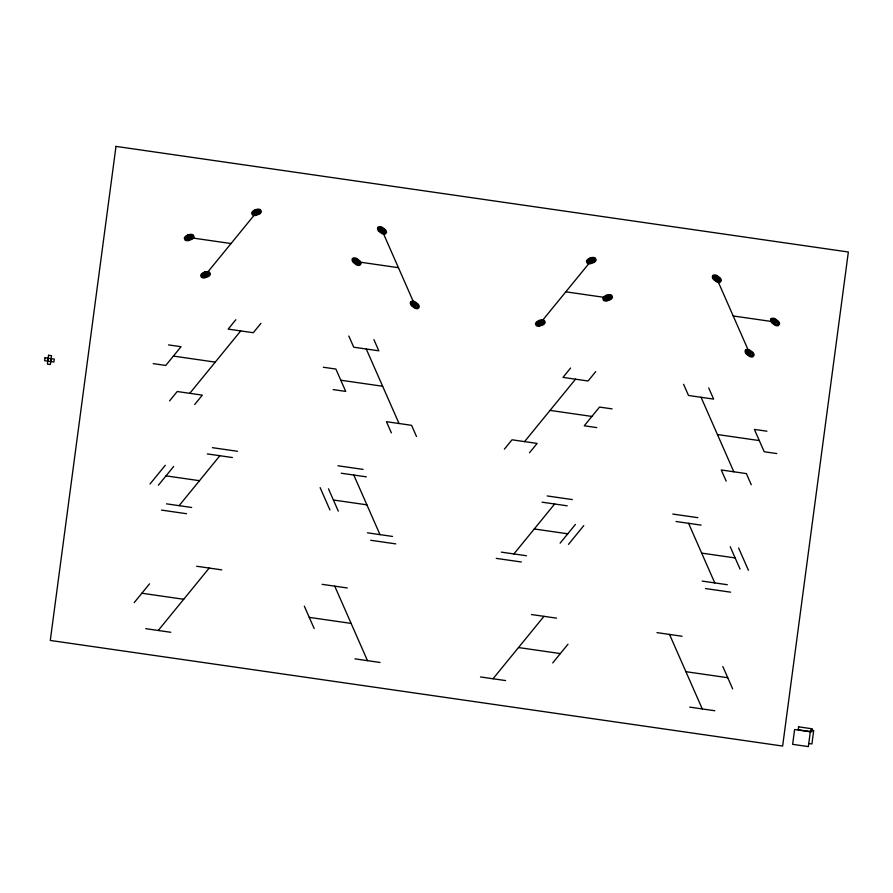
<?xml version="1.0" encoding="UTF-8"?>
<svg xmlns="http://www.w3.org/2000/svg" width="893" height="893" viewBox="0 0 893 893"><rect width="100%" height="100%" fill="white"/><g stroke="black" fill="none" stroke-linecap="round" stroke-linejoin="round"><path stroke-width="1.34" d="M47.597 361.118L47.988 358.205M50.923 361.598L51.314 358.685M205.546 274.765L256.503 212.333M169.581 400.89L177.227 391.525L202.331 395.141L194.685 404.507M235.819 319.739L228.173 329.104L253.288 332.721L260.935 323.355M189.774 393.333L240.73 330.912M149.991 484.028L165.283 465.298M158.362 485.234L173.644 466.503M179.102 505.661L219.868 455.72M134.218 602.596L149.511 583.866M158.24 630.48L209.196 568.06M540.343 323.032L591.3 260.611M504.378 449.168L512.013 439.803L537.128 443.419L529.482 452.784M570.616 368.016L562.97 377.382L588.074 380.998L595.72 371.633M524.571 441.611L575.527 379.19M513.899 553.939L554.653 503.998M560.112 543.167L575.405 524.437M568.484 544.373L583.765 525.642M493.025 678.758L543.982 616.337M552.711 662.941L567.993 644.221M189.182 237.516L231.03 243.543M356.575 261.649L398.423 267.688M565.816 291.821L607.664 297.86M733.209 315.966L775.068 321.993M168.498 344.91L181.045 346.718L165.763 365.449L153.205 363.641M323.333 367.246L335.891 369.055L345.714 391.402L333.156 389.594M612.096 408.882L599.538 407.074L584.256 425.794L596.803 427.602M766.931 431.207L754.384 429.399L764.207 451.746L776.754 453.555M173.409 356.084L215.258 362.123M340.802 380.228L382.651 386.256M550.043 410.4L591.892 416.428M717.447 434.534L759.296 440.573M212.411 447.672L237.516 451.289M337.956 465.778L363.06 469.394M547.197 495.95L572.313 499.567M672.742 514.055L697.857 517.672M207.31 453.912L232.426 457.54M341.226 473.223L366.342 476.851M542.107 502.19L567.211 505.818M676.023 521.501L701.128 525.129M166.009 475.869L199.485 480.691M333.402 500.002L366.878 504.835M534.282 528.969L567.758 533.802M701.675 553.113L735.151 557.935M166.544 503.853L191.66 507.481M367.425 532.82L392.529 536.436M501.341 552.131L526.446 555.747M702.211 581.097L727.326 584.714M161.454 510.093L186.559 513.721M370.695 540.265L395.811 543.893M496.24 558.371L521.356 561.998M705.492 588.543L730.597 592.171M196.639 566.251L221.743 569.868M322.183 584.346L347.288 587.974M531.424 614.529L556.54 618.146M656.98 632.624L682.085 636.251M141.864 593.231L183.712 599.27M309.257 617.376L351.105 623.403M518.509 647.548L560.357 653.576M685.902 671.681L727.75 677.72M145.682 628.672L170.786 632.289M354.923 658.844L380.038 662.461M480.479 676.95L505.583 680.566M689.72 707.122L714.824 710.739M810.297 731.78L794.603 729.525L792.638 744.338L808.332 746.604L810.565 730.072L813.702 730.53L811.916 743.958L808.779 743.512M716.845 278.716L749.584 353.215M708.718 387.93L713.63 399.104L688.514 395.476L683.603 384.303M751.281 484.765L746.369 473.591L721.265 469.975L726.176 481.148M701.072 397.296L733.812 471.783M738.611 547.967L748.434 570.314M730.24 546.762L740.063 569.109M688.57 523.309L714.768 582.906M722.839 666.546L732.662 688.894M669.527 634.443L702.278 708.93M382.048 230.439L414.798 304.937M373.921 339.653L378.833 350.826L353.728 347.198L348.817 336.025M416.484 436.487L411.573 425.314L386.468 421.697L391.38 432.871M366.275 349.018L399.026 423.505M353.784 475.031L379.983 534.628M328.49 488.828L338.313 511.176M320.118 487.623L329.941 509.97M334.741 586.165L367.481 660.653M304.346 606.202L314.169 628.549M45.041 357.78L44.65 360.694L53.87 362.022L54.261 359.109L45.041 357.78M48.568 355.269L47.396 364.11L50.343 364.534L51.515 355.693L48.568 355.269M115.99 146.396L50.287 640.448L782.636 746.057L848.35 252.005L115.99 146.396M798.599 726.835L798.197 729.804L811.938 731.78L812.329 728.822L798.599 726.835M352.456 258.59L352.099 259.562A3.784 3.561 13.2 0 0 352.389 261.046A5.916 5.581 13.2 0 0 353.271 262.453L356.575 264.908A5.916 5.581 13.2 0 0 358.205 265.377A3.784 3.561 13.2 0 0 359.79 265.288L361.051 263.748A3.784 3.561 13.2 0 0 360.761 262.252A5.916 5.581 13.2 0 0 359.879 260.856L356.575 258.401A5.916 5.581 13.2 0 0 354.934 257.932A4.019 3.784 13.2 0 0 353.26 258.021L352.456 258.59M353.282 259.204L352.992 259.975A3.025 2.846 13.2 0 0 353.226 261.169A4.733 4.465 13.2 0 0 353.929 262.285L356.575 264.261A4.733 4.465 13.2 0 0 357.881 264.629A3.025 2.846 13.2 0 0 359.153 264.562L360.158 263.323A3.025 2.846 13.2 0 0 359.924 262.129A4.733 4.465 13.2 0 0 359.22 261.013L356.575 259.048A4.733 4.465 13.2 0 0 355.258 258.669A3.215 3.025 13.2 0 0 353.918 258.747L353.282 259.204M354.108 259.818L353.885 260.399A2.266 2.132 13.2 0 0 354.063 261.292A3.55 3.349 13.2 0 0 354.588 262.129L356.575 263.602A3.55 3.349 13.2 0 0 357.557 263.882A2.266 2.132 13.2 0 0 358.506 263.837L359.265 262.91A2.266 2.132 13.2 0 0 359.086 262.017A3.55 3.349 13.2 0 0 358.562 261.169L356.575 259.696A3.55 3.349 13.2 0 0 355.593 259.416A2.411 2.266 13.2 0 0 354.577 259.472L354.108 259.818M354.923 260.432C356.05 266.337 361.073 259.896 354.923 260.432M355.749 261.035C356.307 263.993 358.819 260.778 355.749 261.035M377.929 227.38L377.572 228.351A3.784 3.561 13.2 0 0 377.862 229.836A5.916 5.581 13.2 0 0 378.744 231.242L382.048 233.698A5.916 5.581 13.2 0 0 383.689 234.167A3.784 3.561 13.2 0 0 385.274 234.078L386.524 232.526A3.784 3.561 13.2 0 0 386.234 231.041A5.916 5.581 13.2 0 0 385.352 229.646L382.048 227.19A5.916 5.581 13.2 0 0 380.418 226.71A4.019 3.784 13.2 0 0 378.732 226.811L377.929 227.38M378.755 227.994L378.465 228.764A3.025 2.846 13.2 0 0 378.699 229.959A4.733 4.465 13.2 0 0 379.402 231.075L382.048 233.04A4.733 4.465 13.2 0 0 383.365 233.419A3.025 2.846 13.2 0 0 384.626 233.341L385.631 232.113A3.025 2.846 13.2 0 0 385.396 230.919A4.733 4.465 13.2 0 0 384.693 229.802L382.048 227.838A4.733 4.465 13.2 0 0 380.742 227.458A3.215 3.025 13.2 0 0 379.391 227.536L378.755 227.994M379.581 228.608L379.358 229.188A2.266 2.132 13.2 0 0 379.536 230.081A3.55 3.349 13.2 0 0 380.061 230.919L382.048 232.392A3.55 3.349 13.2 0 0 383.03 232.671A2.266 2.132 13.2 0 0 383.979 232.615L384.738 231.689A2.266 2.132 13.2 0 0 384.559 230.807A3.55 3.349 13.2 0 0 384.035 229.959L382.048 228.485A3.55 3.349 13.2 0 0 381.065 228.206A2.411 2.266 13.2 0 0 380.061 228.262L379.581 228.608M380.407 229.211C381.523 235.127 386.546 228.686 380.407 229.211M381.222 229.825C381.791 232.783 384.303 229.568 381.222 229.825M410.68 301.867L410.311 302.839A3.784 3.561 13.2 0 0 410.613 304.334A5.916 5.581 13.2 0 0 411.483 305.73L414.798 308.185A5.916 5.581 13.2 0 0 416.428 308.654A3.784 3.561 13.2 0 0 418.013 308.565L419.275 307.025A3.784 3.561 13.2 0 0 418.973 305.54A5.916 5.581 13.2 0 0 418.103 304.133L414.798 301.678A5.916 5.581 13.2 0 0 413.158 301.209A4.019 3.784 13.2 0 0 411.472 301.309L410.68 301.867M411.506 302.481L411.215 303.263A3.025 2.846 13.2 0 0 411.45 304.446A4.733 4.465 13.2 0 0 412.153 305.573L414.798 307.538A4.733 4.465 13.2 0 0 416.105 307.918A3.025 2.846 13.2 0 0 417.366 307.839L418.382 306.6A3.025 2.846 13.2 0 0 418.136 305.417A4.733 4.465 13.2 0 0 417.444 304.29L414.798 302.325A4.733 4.465 13.2 0 0 413.481 301.957A3.215 3.025 13.2 0 0 412.142 302.035L411.506 302.481M412.32 303.095L412.108 303.676A2.266 2.132 13.2 0 0 412.287 304.569A3.55 3.349 13.2 0 0 412.812 305.406L414.798 306.891A3.55 3.349 13.2 0 0 415.781 307.17A2.266 2.132 13.2 0 0 416.73 307.114L417.477 306.187A2.266 2.132 13.2 0 0 417.31 305.294A3.55 3.349 13.2 0 0 416.774 304.457L414.798 302.984A3.55 3.349 13.2 0 0 413.816 302.694A2.411 2.266 13.2 0 0 412.8 302.76L412.32 303.095M413.146 303.709C414.274 309.614 419.286 303.185 413.146 303.709M413.972 304.323C414.531 307.281 417.042 304.055 413.972 304.323M712.726 275.658L712.357 276.629A3.784 3.561 13.2 0 0 712.659 278.114A5.916 5.581 13.2 0 0 713.54 279.509L716.845 281.976A5.916 5.581 13.2 0 0 718.474 282.445A3.784 3.561 13.2 0 0 720.059 282.344L721.321 280.804A3.784 3.561 13.2 0 0 721.031 279.319A5.916 5.581 13.2 0 0 720.149 277.924L716.845 275.457A5.916 5.581 13.2 0 0 715.204 274.988A4.019 3.784 13.2 0 0 713.518 275.089L712.726 275.658M713.552 276.272L713.261 277.042A3.025 2.846 13.2 0 0 713.496 278.236A4.733 4.465 13.2 0 0 714.199 279.353L716.845 281.317A4.733 4.465 13.2 0 0 718.151 281.697A3.025 2.846 13.2 0 0 719.423 281.619L720.428 280.391A3.025 2.846 13.2 0 0 720.193 279.196A4.733 4.465 13.2 0 0 719.49 278.08L716.845 276.116A4.733 4.465 13.2 0 0 715.527 275.736A3.215 3.025 13.2 0 0 714.188 275.814L713.552 276.272M714.367 276.886L714.154 277.466A2.266 2.132 13.2 0 0 714.333 278.359A3.55 3.349 13.2 0 0 714.858 279.196L716.845 280.67A3.55 3.349 13.2 0 0 717.827 280.949A2.266 2.132 13.2 0 0 718.776 280.893L719.535 279.967A2.266 2.132 13.2 0 0 719.356 279.074A3.55 3.349 13.2 0 0 718.82 278.236L716.845 276.763A3.55 3.349 13.2 0 0 715.862 276.484A2.411 2.266 13.2 0 0 714.846 276.54L714.367 276.886M715.193 277.489C716.32 283.405 721.332 276.964 715.193 277.489M716.019 278.103C716.577 281.061 719.088 277.835 716.019 278.103M745.465 350.145L745.108 351.116A3.784 3.561 13.2 0 0 745.398 352.601A5.916 5.581 13.2 0 0 746.28 354.008L749.584 356.463A5.916 5.581 13.2 0 0 751.225 356.932A3.784 3.561 13.2 0 0 752.81 356.843L754.06 355.302A3.784 3.561 13.2 0 0 753.77 353.818A5.916 5.581 13.2 0 0 752.888 352.411L749.584 349.956A5.916 5.581 13.2 0 0 747.943 349.487A4.019 3.784 13.2 0 0 746.269 349.587L745.465 350.145M746.291 350.759L746.001 351.541A3.025 2.846 13.2 0 0 746.235 352.724A4.733 4.465 13.2 0 0 746.939 353.851L749.584 355.816A4.733 4.465 13.2 0 0 750.89 356.184A3.025 2.846 13.2 0 0 752.163 356.117L753.167 354.878A3.025 2.846 13.2 0 0 752.933 353.695A4.733 4.465 13.2 0 0 752.23 352.568L749.584 350.603A4.733 4.465 13.2 0 0 748.278 350.235A3.215 3.025 13.2 0 0 746.928 350.313L746.291 350.759M747.117 351.373L746.894 351.954A2.266 2.132 13.2 0 0 747.073 352.847A3.55 3.349 13.2 0 0 747.597 353.684L749.584 355.168A3.55 3.349 13.2 0 0 750.566 355.447A2.266 2.132 13.2 0 0 751.515 355.392L752.274 354.465A2.266 2.132 13.2 0 0 752.096 353.572A3.55 3.349 13.2 0 0 751.571 352.735L749.584 351.262A3.55 3.349 13.2 0 0 748.602 350.971A2.411 2.266 13.2 0 0 747.597 351.038L747.117 351.373M747.943 351.987C749.06 357.892 754.083 351.451 747.943 351.987M748.758 352.601C749.327 355.548 751.828 352.333 748.758 352.601M770.949 318.935L770.581 319.906A3.784 3.561 13.2 0 0 770.882 321.391A5.916 5.581 13.2 0 0 771.753 322.797L775.057 325.253A5.916 5.581 13.2 0 0 776.698 325.722A3.784 3.561 13.2 0 0 778.283 325.632L779.544 324.092A3.784 3.561 13.2 0 0 779.243 322.596A5.916 5.581 13.2 0 0 778.372 321.201L775.068 318.745A5.916 5.581 13.2 0 0 773.427 318.276A4.019 3.784 13.2 0 0 771.742 318.366L770.949 318.935M771.764 319.549L771.474 320.33A3.025 2.846 13.2 0 0 771.719 321.513A4.733 4.465 13.2 0 0 772.423 322.641L775.057 324.606A4.733 4.465 13.2 0 0 776.374 324.974A3.025 2.846 13.2 0 0 777.636 324.907L778.651 323.668A3.025 2.846 13.2 0 0 778.406 322.485A4.733 4.465 13.2 0 0 777.714 321.357L775.068 319.393A4.733 4.465 13.2 0 0 773.751 319.013A3.215 3.025 13.2 0 0 772.412 319.091L771.764 319.549M772.59 320.163L772.378 320.743A2.266 2.132 13.2 0 0 772.557 321.636A3.55 3.349 13.2 0 0 773.081 322.473L775.057 323.947A3.55 3.349 13.2 0 0 776.05 324.237A2.266 2.132 13.2 0 0 776.999 324.181L777.747 323.255A2.266 2.132 13.2 0 0 777.569 322.362A3.55 3.349 13.2 0 0 777.044 321.525L775.068 320.04A3.55 3.349 13.2 0 0 774.086 319.761A2.411 2.266 13.2 0 0 773.07 319.817L772.59 320.163M773.416 320.777C774.532 326.682 779.556 320.241 773.416 320.777M774.242 321.391C774.8 324.338 777.312 321.123 774.242 321.391M187.508 237.27C188.166 242.84 194.953 233.062 187.508 237.27M188.345 237.393C188.836 239.804 191.537 235.428 188.345 237.393M203.872 274.519C204.542 280.078 211.317 270.311 203.872 274.519M204.709 274.642C205.211 277.053 207.913 272.678 204.709 274.642M254.829 212.099C255.498 217.658 262.274 207.879 254.829 212.099M255.666 212.21C256.168 214.621 258.87 210.257 255.666 212.21M538.669 322.797C539.327 328.356 546.114 318.589 538.669 322.797M539.506 322.92C540.008 325.331 542.71 320.955 539.506 322.92M589.626 260.376C590.284 265.935 597.071 256.157 589.626 260.376M590.463 260.488C590.954 262.899 593.655 258.535 590.463 260.488M605.99 297.615C606.66 303.185 613.435 293.406 605.99 297.615M606.827 297.737C607.329 300.148 610.031 295.773 606.827 297.737M188.021 234.881L186.202 235.808A5.916 5.581 13.2 0 0 184.996 236.913A3.784 3.561 13.2 0 0 184.315 238.252L185.041 240.061A4.019 3.784 13.2 0 0 186.626 240.63A5.916 5.581 13.2 0 0 188.323 240.641L192.151 239.212A5.916 5.581 13.2 0 0 193.357 238.118A3.784 3.561 13.2 0 0 194.038 236.768L193.223 234.926A3.784 3.561 13.2 0 0 191.727 234.39A5.916 5.581 13.2 0 0 190.03 234.379L188.021 234.881M188.256 235.406L186.793 236.154A4.733 4.465 13.2 0 0 185.833 237.036A3.025 2.846 13.2 0 0 185.286 238.107L185.867 239.558A3.215 3.025 13.2 0 0 187.139 240.005A4.733 4.465 13.2 0 0 188.501 240.016L191.56 238.877A4.733 4.465 13.2 0 0 192.52 237.996A3.025 2.846 13.2 0 0 193.067 236.913L192.419 235.451A3.025 2.846 13.2 0 0 191.214 235.015A4.733 4.465 13.2 0 0 189.852 235.004L188.256 235.406M188.479 235.931L187.396 236.489A3.55 3.349 13.2 0 0 186.67 237.147A2.266 2.132 13.2 0 0 186.257 237.962L186.693 239.045A2.411 2.266 13.2 0 0 187.653 239.391A3.55 3.349 13.2 0 0 188.669 239.391L190.957 238.531A3.55 3.349 13.2 0 0 191.682 237.873A2.266 2.132 13.2 0 0 192.095 237.069L191.604 235.964A2.266 2.132 13.2 0 0 190.7 235.64A3.55 3.349 13.2 0 0 189.684 235.629L188.479 235.931M255.342 209.699L253.534 210.636A5.916 5.581 13.2 0 0 252.317 211.73A3.784 3.561 13.2 0 0 251.647 213.081L252.362 214.889A4.019 3.784 13.2 0 0 253.958 215.459A5.916 5.581 13.2 0 0 255.655 215.47L259.472 214.041A5.916 5.581 13.2 0 0 260.689 212.936A3.784 3.561 13.2 0 0 261.359 211.596L260.555 209.755A3.784 3.561 13.2 0 0 259.048 209.219A5.916 5.581 13.2 0 0 257.351 209.208L255.342 209.699M255.577 210.223L254.125 210.971A4.733 4.465 13.2 0 0 253.154 211.853A3.025 2.846 13.2 0 0 252.619 212.936L253.188 214.376A3.215 3.025 13.2 0 0 254.46 214.833A4.733 4.465 13.2 0 0 255.822 214.845L258.881 213.695A4.733 4.465 13.2 0 0 259.852 212.824A3.025 2.846 13.2 0 0 260.388 211.741L259.74 210.268A3.025 2.846 13.2 0 0 258.546 209.844A4.733 4.465 13.2 0 0 257.184 209.833L255.577 210.223M255.811 210.759L254.717 211.317A3.55 3.349 13.2 0 0 253.992 211.976A2.266 2.132 13.2 0 0 253.59 212.78L254.014 213.862A2.411 2.266 13.2 0 0 254.974 214.208A3.55 3.349 13.2 0 0 255.99 214.22L258.289 213.36A3.55 3.349 13.2 0 0 259.015 212.701A2.266 2.132 13.2 0 0 259.416 211.887L258.937 210.781A2.266 2.132 13.2 0 0 258.032 210.458A3.55 3.349 13.2 0 0 257.017 210.458L255.811 210.759M204.397 272.131L202.577 273.057A5.916 5.581 13.2 0 0 201.36 274.151A3.784 3.561 13.2 0 0 200.691 275.502L201.405 277.31A4.019 3.784 13.2 0 0 203.001 277.879A5.916 5.581 13.2 0 0 204.698 277.89L208.527 276.462A5.916 5.581 13.2 0 0 209.732 275.368A3.784 3.561 13.2 0 0 210.402 274.017L209.598 272.175A3.784 3.561 13.2 0 0 208.091 271.639A5.916 5.581 13.2 0 0 206.395 271.628L204.397 272.131M204.62 272.655L203.169 273.392A4.733 4.465 13.2 0 0 202.198 274.274A3.025 2.846 13.2 0 0 201.662 275.357L202.231 276.797A3.215 3.025 13.2 0 0 203.515 277.254A4.733 4.465 13.2 0 0 204.865 277.265L207.924 276.127A4.733 4.465 13.2 0 0 208.895 275.245A3.025 2.846 13.2 0 0 209.431 274.162L208.783 272.689A3.025 2.846 13.2 0 0 207.589 272.265A4.733 4.465 13.2 0 0 206.227 272.253L204.62 272.655M204.854 273.18L203.76 273.738A3.55 3.349 13.2 0 0 203.035 274.397A2.266 2.132 13.2 0 0 202.633 275.211L203.068 276.294A2.411 2.266 13.2 0 0 204.017 276.629A3.55 3.349 13.2 0 0 205.044 276.64L207.332 275.781A3.55 3.349 13.2 0 0 208.058 275.122A2.266 2.132 13.2 0 0 208.46 274.318L207.98 273.213A2.266 2.132 13.2 0 0 207.076 272.89A3.55 3.349 13.2 0 0 206.06 272.878L204.854 273.18M590.139 257.977L588.32 258.914A5.916 5.581 13.2 0 0 587.114 260.008A3.784 3.561 13.2 0 0 586.433 261.359L587.159 263.167A4.019 3.784 13.2 0 0 588.744 263.736A5.916 5.581 13.2 0 0 590.452 263.748L594.269 262.319A5.916 5.581 13.2 0 0 595.475 261.214A3.784 3.561 13.2 0 0 596.156 259.863L595.341 258.032A3.784 3.561 13.2 0 0 593.845 257.497A5.916 5.581 13.2 0 0 592.148 257.485L590.139 257.977M590.373 258.501L588.911 259.249A4.733 4.465 13.2 0 0 587.951 260.131A3.025 2.846 13.2 0 0 587.415 261.214L587.985 262.654A3.215 3.025 13.2 0 0 589.257 263.111A4.733 4.465 13.2 0 0 590.619 263.122L593.678 261.973A4.733 4.465 13.2 0 0 594.638 261.091A3.025 2.846 13.2 0 0 595.185 260.019L594.537 258.546A3.025 2.846 13.2 0 0 593.332 258.11A4.733 4.465 13.2 0 0 591.97 258.11L590.373 258.501M590.597 259.037L589.514 259.595A3.55 3.349 13.2 0 0 588.788 260.254A2.266 2.132 13.2 0 0 588.387 261.057L588.811 262.14A2.411 2.266 13.2 0 0 589.771 262.486A3.55 3.349 13.2 0 0 590.786 262.497L593.075 261.638A3.55 3.349 13.2 0 0 593.8 260.979A2.266 2.132 13.2 0 0 594.213 260.164L593.722 259.059A2.266 2.132 13.2 0 0 592.818 258.736A3.55 3.349 13.2 0 0 591.802 258.736L590.597 259.037M539.182 320.408L537.363 321.335A5.916 5.581 13.2 0 0 536.157 322.429A3.784 3.561 13.2 0 0 535.487 323.779L536.202 325.588A4.019 3.784 13.2 0 0 537.798 326.157A5.916 5.581 13.2 0 0 539.495 326.168L543.312 324.739A5.916 5.581 13.2 0 0 544.529 323.646A3.784 3.561 13.2 0 0 545.199 322.295L544.384 320.453A3.784 3.561 13.2 0 0 542.888 319.917A5.916 5.581 13.2 0 0 541.191 319.906L539.182 320.408M539.417 320.933L537.966 321.67A4.733 4.465 13.2 0 0 536.994 322.552A3.025 2.846 13.2 0 0 536.459 323.634L537.028 325.074A3.215 3.025 13.2 0 0 538.3 325.532A4.733 4.465 13.2 0 0 539.662 325.543L542.721 324.405A4.733 4.465 13.2 0 0 543.692 323.523A3.025 2.846 13.2 0 0 544.228 322.44L543.58 320.967A3.025 2.846 13.2 0 0 542.375 320.542A4.733 4.465 13.2 0 0 541.024 320.531L539.417 320.933M539.651 321.458L538.557 322.016A3.55 3.349 13.2 0 0 537.832 322.674A2.266 2.132 13.2 0 0 537.43 323.489L537.854 324.572A2.411 2.266 13.2 0 0 538.814 324.907A3.55 3.349 13.2 0 0 539.83 324.918L542.129 324.059A3.55 3.349 13.2 0 0 542.855 323.4A2.266 2.132 13.2 0 0 543.257 322.585L542.765 321.491A2.266 2.132 13.2 0 0 541.872 321.167A3.55 3.349 13.2 0 0 540.845 321.156L539.651 321.458M606.514 295.226L604.695 296.152A5.916 5.581 13.2 0 0 603.478 297.257A3.784 3.561 13.2 0 0 602.808 298.608L603.523 300.416A4.019 3.784 13.2 0 0 605.119 300.986A5.916 5.581 13.2 0 0 606.816 300.997L610.645 299.557A5.916 5.581 13.2 0 0 611.85 298.463A3.784 3.561 13.2 0 0 612.52 297.112L611.716 295.27A3.784 3.561 13.2 0 0 610.209 294.735A5.916 5.581 13.2 0 0 608.513 294.723L606.514 295.226M606.738 295.75L605.287 296.498A4.733 4.465 13.2 0 0 604.315 297.38A3.025 2.846 13.2 0 0 603.78 298.452L604.36 299.903A3.215 3.025 13.2 0 0 605.633 300.361A4.733 4.465 13.2 0 0 606.983 300.361L610.042 299.222A4.733 4.465 13.2 0 0 611.013 298.34A3.025 2.846 13.2 0 0 611.549 297.269L610.901 295.795A3.025 2.846 13.2 0 0 609.707 295.36A4.733 4.465 13.2 0 0 608.345 295.349L606.738 295.75M606.972 296.275L605.878 296.833A3.55 3.349 13.2 0 0 605.153 297.503A2.266 2.132 13.2 0 0 604.751 298.307L605.186 299.389A2.411 2.266 13.2 0 0 606.135 299.735A3.55 3.349 13.2 0 0 607.162 299.735L609.45 298.876A3.55 3.349 13.2 0 0 610.176 298.217A2.266 2.132 13.2 0 0 610.578 297.414L610.098 296.309A2.266 2.132 13.2 0 0 609.193 295.985A3.55 3.349 13.2 0 0 608.178 295.985L606.972 296.275"/></g></svg>
